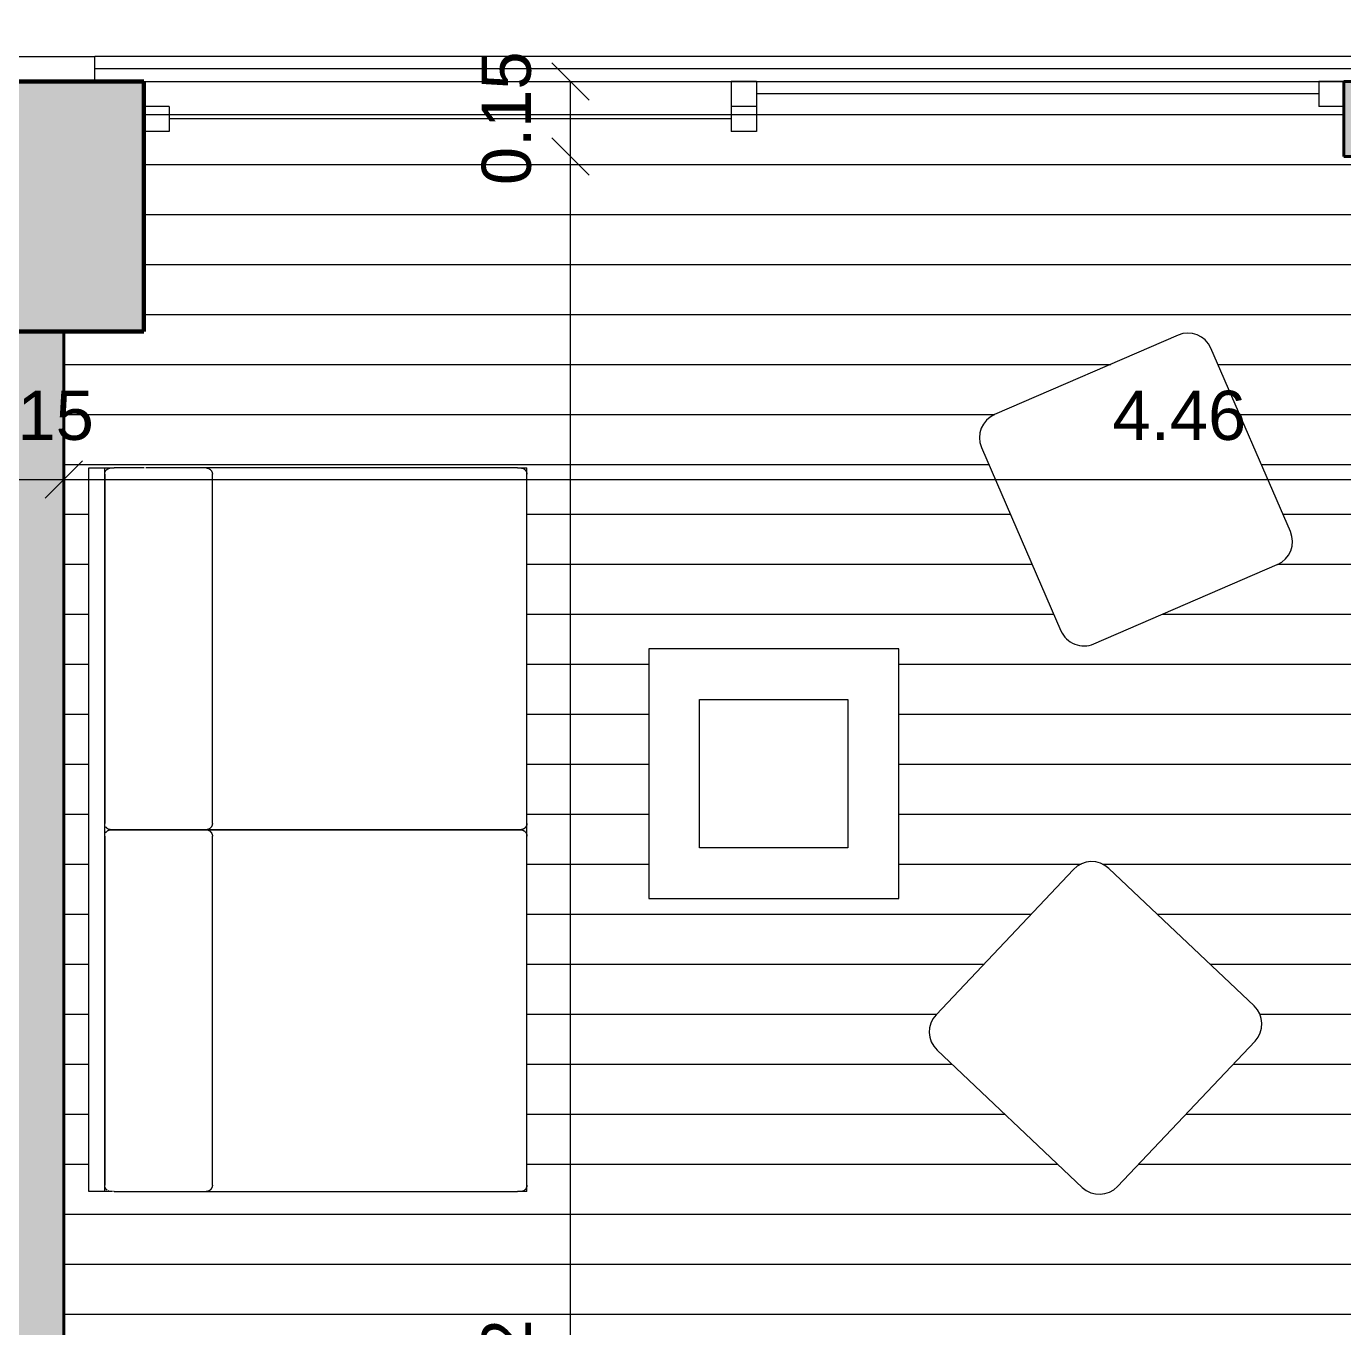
# Model space of a CAD drawing. Header units: metres. Extents: x 11 to 152, y 1 to 34.
# Drawn here: x 91.4 to 94.035, y 27.975 to 30.578 of the extents above; entities that cross this region are included whole.
import ezdxf

# ---------------------------------------------------------------- set-up
doc = ezdxf.new("R2010")
doc.units = ezdxf.units.M
for name, color, linetype, lineweight in [('A-ANNO-DIMS', 211, 'Continuous', 9), ('A-ANNO-DIMS-100', 211, 'Continuous', 9), ('A-DETL-THIN', 151, 'Continuous', 9), ('A-FLOR-PATT', 8, 'Continuous', 9), ('A-GLAZ', 151, 'Continuous', 9), ('A-GLAZ-CWMG', 51, 'Continuous', 9), ('A-WALL', 113, 'Continuous', 9), ('A-WALL-1', 113, 'Continuous', 50), ('A-WALL-PATT-1', 111, 'Continuous', 9), ('I-FURN', 30, 'Continuous', 9), ('S-COLS', 52, 'Continuous', 9), ('S-COLS-1', 52, 'Continuous', 100)]:
    doc.layers.add(name, color=color, linetype=linetype, lineweight=lineweight)
doc.styles.add('Arial_1', font='Arial.ttf', dxfattribs={"height": 0.098353})
doc.dimstyles.new('Cota_1_25', dxfattribs={"dimscale": 0.3048, "dimtxt": 0.1, "dimasz": 0.246063, "dimexe": 0, "dimexo": 0.0625, "dimgap": 0.164042, "dimtad": 1, "dimrnd": 0.01, "dimzin": 0, "dimdsep": 46, "dimtxsty": 'Arial_1', "dimblk1": 'OBLIQUE', "dimblk2": 'OBLIQUE', "dimsah": 1, "dimcen": 0.09, "dimazin": 0, "dimtfac": 1, "dimtdec": 4, "dimtix": 1, "dimtmove": 0, "dimatfit": 3, "dimfxl": 0, "dimfxlon": 1, "dimtvp": 1, "dimtolj": 1, "dimtzin": 0, "dimarcsym": 2})
doc.dimstyles.new('Cota_1_25_4', dxfattribs={"dimscale": 0.3048, "dimtxt": 0.1, "dimasz": 0.246063, "dimexe": 0, "dimexo": 0.0625, "dimgap": 0.164042, "dimtad": 1, "dimrnd": 0.01, "dimzin": 0, "dimdsep": 46, "dimtxsty": 'Arial_1', "dimblk1": 'OBLIQUE', "dimblk2": 'OBLIQUE', "dimsah": 1, "dimcen": 0.09, "dimazin": 0, "dimtfac": 1, "dimtdec": 4, "dimtix": 1, "dimtmove": 0, "dimatfit": 3, "dimfxl": 0, "dimfxlon": 1, "dimtvp": 1, "dimtolj": 1, "dimtzin": 0, "dimarcsym": 2})

# ---------------------------------------------------------------- blocks, each defined once
blk = doc.blocks.new('M_Concrete-Square-Column - 500 x 500mm-1442238-2 Piso _Tipo_')
at = {"layer": 'S-COLS'}
blk.add_hatch(color=256, dxfattribs=at).paths.add_polyline_path([(0.25, 0.25), (-0.25, 0.25), (-0.25, -0.25), (0.25, -0.25), (0.25, -0.1299)], flags=0)
at = {"layer": 'S-COLS-1'}
for p, q in [((-0.25, 0.25), (0.25, 0.25)), ((-0.25, -0.25), (-0.25, 0.25)), ((0.25, 0.25), (0.25, -0.25)), ((0.25, -0.25), (-0.25, -0.25))]:
    blk.add_line(p, q, dxfattribs=at)
blk = doc.blocks.new('M_Sliding-2 Panel - 240x240-1732183-2 Piso _Tipo_')
at = {"layer": 'A-GLAZ'}
for p, q in [((-0.0254, -0.102), (0.0254, -0.102)), ((-0.0254, -0.152), (-0.0254, -0.102)), ((0.0254, -0.152), (0.0254, -0.102)), ((1.1492, -0.102), (1.2, -0.102)), ((1.1492, -0.152), (1.1492, -0.102)), ((1.2, -0.152), (1.2, -0.102)), ((0.0254, -0.127), (1.1492, -0.127)), ((-1.2, -0.152), (-1.15, -0.152)), ((-1.2, -0.202), (-1.2, -0.152)), ((-1.15, -0.202), (-1.15, -0.152)), ((-0.0254, -0.152), (0.0254, -0.152)), ((-0.0254, -0.152), (0.0254, -0.152)), ((-0.0254, -0.202), (-0.0254, -0.152)), ((0.0254, -0.202), (0.0254, -0.152)), ((1.1492, -0.152), (1.2, -0.152)), ((-1.15, -0.177), (-0.0254, -0.177)), ((-1.2, -0.202), (-1.15, -0.202)), ((-0.0254, -0.202), (0.0254, -0.202))]:
    blk.add_line(p, q, dxfattribs=at)
blk = doc.blocks.new('fachadamuro3 - fachadamuro3-1799267-2 Piso _Tipo_')
at = {"layer": 'A-WALL'}
blk.add_line((42.5472, 30.5181), (42.8472, 30.5181), dxfattribs=at)
blk = doc.blocks.new('Circular Mullion - 25mm Radius-V65-2 Piso _Tipo_')
at = {"layer": 'A-GLAZ-CWMG'}
for p, q in [((45.4472, 30.5182), (42.8472, 30.5182)), ((42.8472, 30.4932), (42.8472, 30.5182)), ((45.4472, 30.5182), (45.4472, 30.4932)), ((42.8472, 30.4682), (42.8472, 30.4932)), ((45.4472, 30.4932), (42.8472, 30.4932)), ((45.4472, 30.4932), (45.4472, 30.4682)), ((42.945, 30.4682), (45.345, 30.4682))]:
    blk.add_line(p, q, dxfattribs=at)
blk = doc.blocks.new('Table-Coffee - 24_ x 24_ x 24_-1217726-2 Piso _Tipo_')
at = {"layer": 'I-FURN'}
for p, q in [((0.2683, 0.3452), (-0.2317, 0.3452)), ((-0.2317, 0.3452), (-0.2317, -0.1548)), ((0.2683, -0.1548), (0.2683, 0.3452)), ((-0.1301, -0.0532), (-0.1301, 0.2436)), ((-0.1301, 0.2436), (0.1667, 0.2436)), ((0.1667, 0.2436), (0.1667, -0.0532)), ((0.1667, -0.0532), (-0.1301, -0.0532)), ((-0.2317, -0.1548), (0.2683, -0.1548))]:
    blk.add_line(p, q, dxfattribs=at)
blk = doc.blocks.new('Dune_Ferguson_Loveseat - Loveseat-V83-2 Piso _Tipo_')
at = {"layer": 'I-FURN'}
for p, q in [((-0.7239, 0.4191), (-0.7239, 0.4381)), ((-0.7112, 0.4381), (-0.7239, 0.4381)), ((-0.0127, 0.4381), (-0.7112, 0.4381)), ((0.0127, 0.4381), (-0.0127, 0.4381)), ((0, 0.4191), (0, 0.4254)), ((0, 0.4254), (0, 0.4203)), ((0.7112, 0.4381), (0.0127, 0.4381)), ((0.7239, 0.4381), (0.7112, 0.4381)), ((0.7239, 0.4381), (0.7239, 0.4227)), ((0.7239, 0.4227), (0.7239, 0.4191)), ((-0.7239, 0.4191), (-0.7239, -0.2039)), ((0, 0.4203), (0, 0.4191)), ((0, -0.2039), (0, 0.4191)), ((0, 0.4191), (0, -0.2039)), ((0, -0.2039), (0, 0.4191)), ((0.7239, -0.2039), (0.7239, 0.4191)), ((-0.7239, -0.2039), (-0.7239, -0.3184)), ((-0.0127, -0.191), (-0.7112, -0.191)), ((0, -0.3184), (0, -0.2039)), ((0, -0.2039), (0, -0.3184)), ((0, -0.3184), (0, -0.2039)), ((0.7112, -0.191), (0.0127, -0.191)), ((0.7239, -0.3184), (0.7239, -0.2039)), ((-0.7239, -0.3184), (-0.7239, -0.3243)), ((-0.7239, -0.3274), (-0.7239, -0.3306)), ((-0.7239, -0.3306), (-0.7239, -0.3874)), ((0, -0.3184), (0, -0.3306)), ((0, -0.3306), (0, -0.3184)), ((0, -0.3306), (0, -0.3184)), ((0, -0.3184), (0, -0.3306)), ((0, -0.3306), (0, -0.3184)), ((0, -0.3874), (0, -0.3306)), ((0, -0.3306), (0, -0.3874)), ((0, -0.3874), (0, -0.3306)), ((0.7239, -0.3306), (0.7239, -0.3184)), ((0.7239, -0.3874), (0.7239, -0.3306)), ((-0.7239, -0.4064), (-0.7239, -0.3874)), ((0, -0.3874), (0, -0.3937)), ((0, -0.3937), (0, -0.3874)), ((0, -0.3874), (0, -0.3937)), ((0, -0.3937), (0, -0.3874)), ((0.7239, -0.3874), (0.7239, -0.389)), ((0.7239, -0.3905), (0.7239, -0.4064)), ((-0.7239, -0.4381), (-0.7239, -0.4064)), ((0.7239, -0.4064), (-0.7239, -0.4064)), ((-0.7112, -0.4064), (-0.0127, -0.4064)), ((0.0127, -0.4064), (0.7112, -0.4064)), ((0.7239, -0.4064), (0.7239, -0.4381)), ((0.7239, -0.4381), (-0.7239, -0.4381))]:
    blk.add_line(p, q, dxfattribs=at)
at = {"layer": 'I-FURN', "flags": 128}
for points in [[(-0.7239, 0.4254), (-0.7239, 0.426), (-0.7239, 0.4265), (-0.7238, 0.427), (-0.7237, 0.4275), (-0.7236, 0.428), (-0.7235, 0.4285), (-0.7234, 0.429), (-0.7233, 0.4294), (-0.7231, 0.4299), (-0.7229, 0.4304), (-0.7227, 0.4309), (-0.7225, 0.4313), (-0.7222, 0.4318), (-0.722, 0.4322), (-0.7217, 0.4326), (-0.7214, 0.433), (-0.7211, 0.4334), (-0.7207, 0.4338), (-0.7204, 0.4342), (-0.72, 0.4346), (-0.7197, 0.4349), (-0.7193, 0.4352), (-0.7189, 0.4356), (-0.7185, 0.4359), (-0.7181, 0.4361), (-0.7176, 0.4364), (-0.7172, 0.4367), (-0.7167, 0.4369), (-0.7163, 0.4371), (-0.7158, 0.4373), (-0.7153, 0.4375), (-0.7148, 0.4376), (-0.7144, 0.4378), (-0.7139, 0.4379), (-0.7134, 0.438), (-0.7129, 0.438), (-0.7124, 0.4381), (-0.7118, 0.4381), (-0.7113, 0.4381), (-0.7112, 0.4381)], [(-0.0127, 0.4381), (-0.0122, 0.4381), (-0.0117, 0.4381), (-0.0112, 0.4381), (-0.0107, 0.438), (-0.0102, 0.4379), (-0.0097, 0.4378), (-0.0092, 0.4377), (-0.0087, 0.4375), (-0.0082, 0.4373), (-0.0078, 0.4371), (-0.0073, 0.4369), (-0.0068, 0.4367), (-0.0064, 0.4365), (-0.006, 0.4362), (-0.0055, 0.4359), (-0.0051, 0.4356), (-0.0047, 0.4353), (-0.0043, 0.435), (-0.004, 0.4347), (-0.0036, 0.4343), (-0.0032, 0.4339), (-0.0029, 0.4335), (-0.0026, 0.4331), (-0.0023, 0.4327), (-0.002, 0.4323), (-0.0017, 0.4319), (-0.0015, 0.4314), (-0.0013, 0.431), (-0.0011, 0.4305), (-0.0009, 0.4301), (-0.0007, 0.4296), (-0.0005, 0.4291), (-0.0004, 0.4286), (-0.0003, 0.4281), (-0.0002, 0.4276), (-0.0001, 0.4271), (-0.0001, 0.4266), (0, 0.4261), (0, 0.4256), (0, 0.4254)], [(0, 0.4254), (0, 0.426), (0, 0.4265), (0.0001, 0.427), (0.0002, 0.4275), (0.0003, 0.428), (0.0004, 0.4285), (0.0005, 0.429), (0.0006, 0.4294), (0.0008, 0.4299), (0.001, 0.4304), (0.0012, 0.4309), (0.0014, 0.4313), (0.0017, 0.4318), (0.0019, 0.4322), (0.0022, 0.4326), (0.0025, 0.433), (0.0028, 0.4334), (0.0032, 0.4338), (0.0035, 0.4342), (0.0039, 0.4346), (0.0042, 0.4349), (0.0046, 0.4352), (0.005, 0.4356), (0.0054, 0.4359), (0.0058, 0.4361), (0.0063, 0.4364), (0.0067, 0.4367), (0.0072, 0.4369), (0.0076, 0.4371), (0.0081, 0.4373), (0.0086, 0.4375), (0.0091, 0.4376), (0.0095, 0.4378), (0.01, 0.4379), (0.0105, 0.438), (0.011, 0.438), (0.0115, 0.4381), (0.0121, 0.4381), (0.0126, 0.4381), (0.0127, 0.4381)], [(0.7112, 0.4381), (0.7117, 0.4381), (0.7122, 0.4381), (0.7127, 0.4381), (0.7132, 0.438), (0.7137, 0.4379), (0.7142, 0.4378), (0.7147, 0.4377), (0.7152, 0.4375), (0.7157, 0.4373), (0.7161, 0.4371), (0.7166, 0.4369), (0.7171, 0.4367), (0.7175, 0.4365), (0.7179, 0.4362), (0.7184, 0.4359), (0.7188, 0.4356), (0.7192, 0.4353), (0.7196, 0.435), (0.7199, 0.4347), (0.7203, 0.4343), (0.7207, 0.4339), (0.721, 0.4335), (0.7213, 0.4331), (0.7216, 0.4327), (0.7219, 0.4323), (0.7222, 0.4319), (0.7224, 0.4314), (0.7226, 0.431), (0.7228, 0.4305), (0.723, 0.4301), (0.7232, 0.4296), (0.7234, 0.4291), (0.7235, 0.4286), (0.7236, 0.4281), (0.7237, 0.4276), (0.7238, 0.4271), (0.7238, 0.4266), (0.7239, 0.4261), (0.7239, 0.4256), (0.7239, 0.4254)], [(-0.7239, -0.2037), (-0.7239, -0.2032), (-0.7239, -0.2027), (-0.7238, -0.2022), (-0.7237, -0.2017), (-0.7236, -0.2012), (-0.7235, -0.2007), (-0.7234, -0.2002), (-0.7233, -0.1997), (-0.7231, -0.1992), (-0.7229, -0.1988), (-0.7227, -0.1983), (-0.7225, -0.1979), (-0.7222, -0.1974), (-0.722, -0.197), (-0.7217, -0.1965), (-0.7214, -0.1961), (-0.7211, -0.1957), (-0.7207, -0.1953), (-0.7204, -0.195), (-0.72, -0.1946), (-0.7197, -0.1943), (-0.7193, -0.1939), (-0.7189, -0.1936), (-0.7185, -0.1933), (-0.7181, -0.193), (-0.7176, -0.1928), (-0.7172, -0.1925), (-0.7167, -0.1923), (-0.7163, -0.1921), (-0.7158, -0.1919), (-0.7153, -0.1917), (-0.7148, -0.1916), (-0.7144, -0.1914), (-0.7139, -0.1913), (-0.7134, -0.1912), (-0.7129, -0.1911), (-0.7124, -0.1911), (-0.7118, -0.191), (-0.7113, -0.191), (-0.7112, -0.191)], [(-0.0127, -0.191), (-0.0122, -0.191), (-0.0117, -0.1911), (-0.0112, -0.1911), (-0.0107, -0.1912), (-0.0102, -0.1913), (-0.0097, -0.1914), (-0.0092, -0.1915), (-0.0087, -0.1917), (-0.0082, -0.1918), (-0.0078, -0.192), (-0.0073, -0.1922), (-0.0068, -0.1925), (-0.0064, -0.1927), (-0.006, -0.193), (-0.0055, -0.1932), (-0.0051, -0.1935), (-0.0047, -0.1938), (-0.0043, -0.1942), (-0.004, -0.1945), (-0.0036, -0.1949), (-0.0032, -0.1952), (-0.0029, -0.1956), (-0.0026, -0.196), (-0.0023, -0.1964), (-0.002, -0.1969), (-0.0017, -0.1973), (-0.0015, -0.1977), (-0.0013, -0.1982), (-0.0011, -0.1986), (-0.0009, -0.1991), (-0.0007, -0.1996), (-0.0005, -0.2001), (-0.0004, -0.2006), (-0.0003, -0.2011), (-0.0002, -0.2016), (-0.0001, -0.2021), (-0.0001, -0.2026), (0, -0.2031), (0, -0.2036), (0, -0.2037)], [(0, -0.2037), (0, -0.2032), (0, -0.2027), (0.0001, -0.2022), (0.0002, -0.2017), (0.0003, -0.2012), (0.0004, -0.2007), (0.0005, -0.2002), (0.0006, -0.1997), (0.0008, -0.1992), (0.001, -0.1988), (0.0012, -0.1983), (0.0014, -0.1979), (0.0017, -0.1974), (0.0019, -0.197), (0.0022, -0.1965), (0.0025, -0.1961), (0.0028, -0.1957), (0.0032, -0.1953), (0.0035, -0.195), (0.0039, -0.1946), (0.0042, -0.1943), (0.0046, -0.1939), (0.005, -0.1936), (0.0054, -0.1933), (0.0058, -0.193), (0.0063, -0.1928), (0.0067, -0.1925), (0.0072, -0.1923), (0.0076, -0.1921), (0.0081, -0.1919), (0.0086, -0.1917), (0.0091, -0.1916), (0.0095, -0.1914), (0.01, -0.1913), (0.0105, -0.1912), (0.011, -0.1911), (0.0115, -0.1911), (0.0121, -0.191), (0.0126, -0.191), (0.0127, -0.191)], [(0.7112, -0.191), (0.7117, -0.191), (0.7122, -0.1911), (0.7127, -0.1911), (0.7132, -0.1912), (0.7137, -0.1913), (0.7142, -0.1914), (0.7147, -0.1915), (0.7152, -0.1917), (0.7157, -0.1918), (0.7161, -0.192), (0.7166, -0.1922), (0.7171, -0.1925), (0.7175, -0.1927), (0.7179, -0.193), (0.7184, -0.1932), (0.7188, -0.1935), (0.7192, -0.1938), (0.7196, -0.1942), (0.7199, -0.1945), (0.7203, -0.1949), (0.7207, -0.1952), (0.721, -0.1956), (0.7213, -0.196), (0.7216, -0.1964), (0.7219, -0.1969), (0.7222, -0.1973), (0.7224, -0.1977), (0.7226, -0.1982), (0.7228, -0.1986), (0.723, -0.1991), (0.7232, -0.1996), (0.7234, -0.2001), (0.7235, -0.2006), (0.7236, -0.2011), (0.7237, -0.2016), (0.7238, -0.2021), (0.7238, -0.2026), (0.7239, -0.2031), (0.7239, -0.2036), (0.7239, -0.2037)], [(-0.7157, -0.4056), (-0.7161, -0.4054), (-0.7166, -0.4052), (-0.7171, -0.405), (-0.7175, -0.4047), (-0.7179, -0.4045), (-0.7184, -0.4042), (-0.7188, -0.4039), (-0.7192, -0.4036), (-0.7196, -0.4032), (-0.7199, -0.4029), (-0.7203, -0.4025), (-0.7207, -0.4022), (-0.721, -0.4018), (-0.7213, -0.4014), (-0.7216, -0.401), (-0.7219, -0.4006), (-0.7222, -0.4001), (-0.7224, -0.3997), (-0.7226, -0.3992), (-0.7228, -0.3988), (-0.723, -0.3983), (-0.7232, -0.3978), (-0.7234, -0.3973), (-0.7235, -0.3969), (-0.7236, -0.3964), (-0.7237, -0.3959), (-0.7238, -0.3954), (-0.7238, -0.3949), (-0.7239, -0.3943), (-0.7239, -0.3938), (-0.7239, -0.3937)], [(0, -0.3937), (0, -0.3942), (0, -0.3947), (-0.0001, -0.3952), (-0.0002, -0.3957), (-0.0003, -0.3962), (-0.0004, -0.3967), (-0.0005, -0.3972), (-0.0006, -0.3977), (-0.0008, -0.3982), (-0.001, -0.3986), (-0.0012, -0.3991), (-0.0014, -0.3996), (-0.0017, -0.4), (-0.0019, -0.4004), (-0.0022, -0.4009), (-0.0025, -0.4013), (-0.0028, -0.4017), (-0.0032, -0.4021), (-0.0035, -0.4024), (-0.0039, -0.4028), (-0.0042, -0.4032), (-0.0046, -0.4035), (-0.005, -0.4038), (-0.0054, -0.4041), (-0.0058, -0.4044)], [(0, -0.3937), (0, -0.3942), (0, -0.3947), (-0.0001, -0.3952), (-0.0002, -0.3957), (-0.0003, -0.3962), (-0.0004, -0.3967), (-0.0005, -0.3972), (-0.0006, -0.3977), (-0.0008, -0.3982), (-0.001, -0.3986), (-0.0012, -0.3991), (-0.0014, -0.3996), (-0.0017, -0.4), (-0.0019, -0.4004), (-0.0022, -0.4009), (-0.0025, -0.4013), (-0.0028, -0.4017), (-0.0032, -0.4021), (-0.0035, -0.4024), (-0.0039, -0.4028), (-0.0042, -0.4032), (-0.0046, -0.4035), (-0.005, -0.4038), (-0.0054, -0.4041), (-0.0058, -0.4044)], [(0.006, -0.4045), (0.0055, -0.4042), (0.0051, -0.4039), (0.0047, -0.4036), (0.0043, -0.4032), (0.004, -0.4029), (0.0036, -0.4025), (0.0032, -0.4022), (0.0029, -0.4018), (0.0026, -0.4014), (0.0023, -0.401), (0.002, -0.4006), (0.0017, -0.4001), (0.0015, -0.3997), (0.0013, -0.3992), (0.0011, -0.3988), (0.0009, -0.3983), (0.0007, -0.3978), (0.0005, -0.3973), (0.0004, -0.3969), (0.0003, -0.3964), (0.0002, -0.3959), (0.0001, -0.3954), (0.0001, -0.3949), (0, -0.3943), (0, -0.3938), (0, -0.3937)], [(0.006, -0.4045), (0.0055, -0.4042), (0.0051, -0.4039), (0.0047, -0.4036), (0.0043, -0.4032), (0.004, -0.4029), (0.0036, -0.4025), (0.0032, -0.4022), (0.0029, -0.4018), (0.0026, -0.4014), (0.0023, -0.401), (0.002, -0.4006), (0.0017, -0.4001), (0.0015, -0.3997), (0.0013, -0.3992), (0.0011, -0.3988), (0.0009, -0.3983), (0.0007, -0.3978), (0.0005, -0.3973), (0.0004, -0.3969), (0.0003, -0.3964), (0.0002, -0.3959), (0.0001, -0.3954), (0.0001, -0.3949), (0, -0.3943), (0, -0.3938), (0, -0.3937)], [(-0.7222, -0.4001), (-0.7224, -0.3997), (-0.7226, -0.3992), (-0.7228, -0.3988)], [(-0.7157, -0.4056), (-0.7161, -0.4054), (-0.7166, -0.4052), (-0.7171, -0.405), (-0.7175, -0.4047), (-0.7179, -0.4045), (-0.7184, -0.4042), (-0.7188, -0.4039), (-0.7192, -0.4036), (-0.7196, -0.4032), (-0.7199, -0.4029), (-0.7203, -0.4025), (-0.7207, -0.4022), (-0.721, -0.4018), (-0.7213, -0.4014)], [(-0.7112, -0.4064), (-0.7117, -0.4064), (-0.7122, -0.4064), (-0.7127, -0.4063), (-0.7132, -0.4062), (-0.7137, -0.4061), (-0.7142, -0.406)], [(-0.7112, -0.4064), (-0.7117, -0.4064), (-0.7122, -0.4064), (-0.7127, -0.4063), (-0.7132, -0.4062), (-0.7137, -0.4061), (-0.7142, -0.406)], [(-0.0095, -0.406), (-0.01, -0.4061), (-0.0105, -0.4062), (-0.011, -0.4063), (-0.0115, -0.4063), (-0.0121, -0.4064), (-0.0126, -0.4064)], [(-0.0095, -0.406), (-0.01, -0.4061), (-0.0105, -0.4062), (-0.011, -0.4063), (-0.0115, -0.4063), (-0.0121, -0.4064), (-0.0126, -0.4064)], [(0.0127, -0.4064), (0.0122, -0.4064), (0.0117, -0.4064), (0.0112, -0.4063), (0.0107, -0.4062), (0.0102, -0.4061), (0.0097, -0.406)], [(0.0127, -0.4064), (0.0122, -0.4064), (0.0117, -0.4064), (0.0112, -0.4063), (0.0107, -0.4062), (0.0102, -0.4061), (0.0097, -0.406)], [(0.7172, -0.4049), (0.7167, -0.4051), (0.7163, -0.4053), (0.7158, -0.4055), (0.7153, -0.4057), (0.7148, -0.4059), (0.7144, -0.406), (0.7139, -0.4061), (0.7134, -0.4062), (0.7129, -0.4063), (0.7124, -0.4063), (0.7118, -0.4064), (0.7113, -0.4064)], [(0.7172, -0.4049), (0.7167, -0.4051), (0.7163, -0.4053), (0.7158, -0.4055), (0.7153, -0.4057), (0.7148, -0.4059), (0.7144, -0.406), (0.7139, -0.4061), (0.7134, -0.4062), (0.7129, -0.4063), (0.7124, -0.4063), (0.7118, -0.4064), (0.7113, -0.4064)], [(0.7211, -0.4017), (0.7207, -0.4021), (0.7204, -0.4024), (0.72, -0.4028), (0.7197, -0.4032), (0.7193, -0.4035), (0.7189, -0.4038), (0.7185, -0.4041), (0.7181, -0.4044)], [(0.7211, -0.4017), (0.7207, -0.4021), (0.7204, -0.4024), (0.72, -0.4028), (0.7197, -0.4032), (0.7193, -0.4035), (0.7189, -0.4038), (0.7185, -0.4041), (0.7181, -0.4044)], [(0.7229, -0.3986), (0.7227, -0.3991), (0.7225, -0.3996)], [(0.7229, -0.3986), (0.7227, -0.3991), (0.7225, -0.3996)]]:
    blk.add_lwpolyline(points, dxfattribs=at)
blk = doc.blocks.new('DIMBLOCK267-2 Piso _Tipo_')
at = {"layer": 'A-ANNO-DIMS-100', "transparency": 16777216}
for p, q in [((92.4885, 30.3181), (92.451, 30.3556)), ((92.4885, 25.395), (92.4885, 30.3181)), ((92.4885, 30.3181), (92.526, 30.2806)), ((92.4885, 30.3181), (92.4885, 30.3181)), ((92.4885, 30.3181), (92.4885, 30.3181)), ((92.4885, 25.395), (92.451, 25.4325)), ((92.4885, 25.395), (92.526, 25.3575)), ((92.4885, 25.395), (92.4885, 25.395)), ((92.4885, 25.395), (92.4885, 25.395))]:
    blk.add_line(p, q, dxfattribs=at)
at = {"layer": 'A-ANNO-DIMS-100', "color": 0, "transparency": 16777216, "insert": (92.3109, 27.7242), "char_height": 0.09835, "width": 0.317538, "attachment_point": 1, "rotation": 90, "line_spacing_factor": 0.938532, "style": 'Arial_1'}
blk.add_mtext('4.92', dxfattribs=at)
blk = doc.blocks.new('_Oblique')
at = {"color": 0, "linetype": 'ByBlock', "lineweight": -2}
blk.add_line((-0.5, -0.5), (0.5, 0.5), dxfattribs=at)
blk = doc.blocks.new('DIMBLOCK268-2 Piso _Tipo_')
at = {"layer": 'A-ANNO-DIMS-100', "transparency": 16777216}
for p, q in [((92.4885, 30.4681), (92.451, 30.5056)), ((92.4885, 30.3181), (92.4885, 30.4681)), ((92.4885, 30.4681), (92.526, 30.4306)), ((92.4885, 30.4681), (92.4885, 30.4681)), ((92.4885, 30.4681), (92.4885, 30.4681)), ((92.4885, 30.3181), (92.451, 30.3556)), ((92.4885, 30.3181), (92.526, 30.2806)), ((92.4885, 30.3181), (92.4885, 30.3181)), ((92.4885, 30.3181), (92.4885, 30.3181))]:
    blk.add_line(p, q, dxfattribs=at)
at = {"layer": 'A-ANNO-DIMS-100', "color": 0, "transparency": 16777216, "insert": (92.3109, 30.2608), "char_height": 0.09835, "width": 0.317538, "attachment_point": 1, "rotation": 90, "line_spacing_factor": 0.938532, "style": 'Arial_1'}
blk.add_mtext('0.15', dxfattribs=at)
blk = doc.blocks.new('DIMBLOCK339-2 Piso _Tipo_')
at = {"layer": 'A-ANNO-DIMS-100', "transparency": 16777216}
for p, q in [((91.3252, 29.6717), (91.3627, 29.7092)), ((91.4752, 29.6717), (91.5127, 29.7092)), ((91.3252, 29.6717), (91.2877, 29.6342)), ((91.3252, 29.6717), (91.4752, 29.6717)), ((91.3252, 29.6717), (91.3252, 29.6717)), ((91.3252, 29.6717), (91.3252, 29.6717)), ((91.4752, 29.6717), (91.4377, 29.6342)), ((91.4752, 29.6717), (91.4752, 29.6717)), ((91.4752, 29.6717), (91.4752, 29.6717))]:
    blk.add_line(p, q, dxfattribs=at)
at = {"layer": 'A-ANNO-DIMS-100', "color": 0, "transparency": 16777216, "insert": (91.2678, 29.8493), "char_height": 0.09835, "width": 0.317538, "attachment_point": 1, "line_spacing_factor": 0.938532, "style": 'Arial_1'}
blk.add_mtext('0.15', dxfattribs=at)
blk = doc.blocks.new('DIMBLOCK340-2 Piso _Tipo_')
at = {"layer": 'A-ANNO-DIMS-100', "transparency": 16777216}
for p, q in [((91.4752, 29.6717), (91.5127, 29.7092)), ((95.9352, 29.6717), (95.9727, 29.7092)), ((91.4752, 29.6717), (91.4377, 29.6342)), ((91.4752, 29.6717), (95.9352, 29.6717)), ((91.4752, 29.6717), (91.4752, 29.6717)), ((91.4752, 29.6717), (91.4752, 29.6717)), ((95.9352, 29.6717), (95.8977, 29.6342)), ((95.9352, 29.6717), (95.9352, 29.6717)), ((95.9352, 29.6717), (95.9352, 29.6717))]:
    blk.add_line(p, q, dxfattribs=at)
at = {"layer": 'A-ANNO-DIMS-100', "color": 0, "transparency": 16777216, "insert": (93.5728, 29.8493), "char_height": 0.09835, "width": 0.317538, "attachment_point": 1, "line_spacing_factor": 0.938532, "style": 'Arial_1'}
blk.add_mtext('4.46', dxfattribs=at)

msp = doc.modelspace()

# ---------------------------------------------------------------- hatches: boundary and pattern name
at = {"layer": 'A-FLOR-PATT'}
h = msp.add_hatch(dxfattribs=at)
h.set_pattern_fill('FP_61', color=256, style=0, pattern_type=2)
h.set_pattern_definition([(180, (66.9, 11.002), (-1e-17, -0.1), [])])
h.paths.add_polyline_path([(97.4352, 25.3603), (97.4352, 25.3603), (97.4352, 25.0652)], flags=0)
h.paths.add_polyline_path([(96.0718, 24.77), (96.0723, 27.0497), (96.6626, 27.0496), (96.6626, 25.3602), (97.4352, 25.3603), (97.4352, 27.2003), (98.7851, 27.2003), (98.7851, 29.9681), (98.4351, 29.9681), (98.4351, 30.4682), (96.0852, 30.4681), (96.0852, 28.062), (96.0352, 28.062), (96.0352, 28.047), (96.0002, 28.047), (96.0002, 28.062), (95.9352, 28.062), (95.9352, 30.3181), (94.0351, 30.3181), (94.0351, 30.4682), (91.6351, 30.4681), (91.6351, 29.9681), (91.4752, 29.9681), (91.4752, 27.202), (92.9078, 27.202), (92.9087, 27.4891), (92.9112, 27.4952), (92.9152, 27.5005), (92.9205, 27.5045), (92.9266, 27.5071), (92.9332, 27.5079), (93.3208, 27.5071), (93.3269, 27.5045), (93.3322, 27.5005), (93.3362, 27.4952), (93.3387, 27.4891), (93.3396, 27.4825), (93.3396, 27.202), (93.5077, 27.202), (93.5086, 27.4776), (93.5111, 27.4837), (93.5151, 27.489), (93.5204, 27.493), (93.5265, 27.4955), (93.5331, 27.4964), (93.9207, 27.4955), (93.9268, 27.493), (93.9321, 27.489), (93.9361, 27.4837), (93.9386, 27.4776), (93.9395, 27.471), (93.9395, 27.202), (95.9352, 27.202), (95.9352, 27.242), (96.0002, 27.242), (96.0002, 27.257), (96.0352, 27.257), (96.0352, 27.242), (96.0852, 27.242), (96.0852, 27.202), (96.6626, 27.202), (96.6626, 27.0507), (96.0718, 27.0507), (96.0718, 24.7928)], flags=0)
h.paths.add_polyline_path([(93.9141, 27.5075), (93.5187, 27.5079), (93.514, 27.5092), (93.5094, 27.5138), (93.5077, 27.5202), (93.5077, 27.5448), (93.5094, 27.5511), (93.514, 27.5558), (93.5204, 27.5575), (93.9268, 27.5575), (93.9331, 27.5558), (93.9358, 27.5538), (93.9391, 27.5481), (93.9395, 27.5448), (93.9395, 27.5202), (93.9378, 27.5138), (93.9331, 27.5092), (93.9268, 27.5075)], flags=0)
h.paths.add_polyline_path([(93.3031, 27.519), (92.9205, 27.519), (92.9142, 27.5207), (92.9095, 27.5254), (92.9078, 27.5317), (92.9078, 27.5563), (92.9095, 27.5627), (92.9142, 27.5673), (92.9205, 27.569), (93.3269, 27.569), (93.3333, 27.5673), (93.3359, 27.5653), (93.3395, 27.5575), (93.3396, 27.5563), (93.3396, 27.5317), (93.3379, 27.5254), (93.3333, 27.5207), (93.3269, 27.519), (93.3088, 27.519)], flags=0)
h.paths.add_polyline_path([(93.9271, 27.5595), (93.9195, 27.5615), (93.9164, 27.5639), (93.9125, 27.5707), (93.9125, 27.5785), (93.914, 27.5821), (93.9195, 27.5876), (93.9271, 27.5897), (93.931, 27.5891), (93.9377, 27.5852), (93.9406, 27.5804), (93.9421, 27.5746), (93.9395, 27.5664), (93.9346, 27.5615), (93.9281, 27.5596)], flags=0)
h.paths.add_polyline_path([(93.5199, 27.56), (93.516, 27.56), (93.5123, 27.5615), (93.5063, 27.569), (93.5048, 27.5746), (93.5068, 27.5821), (93.5123, 27.5876), (93.5199, 27.5897), (93.5238, 27.5891), (93.5305, 27.5852), (93.5334, 27.5804), (93.5349, 27.5746), (93.5331, 27.5684), (93.5305, 27.5639), (93.5238, 27.56), (93.5204, 27.56)], flags=0)
h.paths.add_polyline_path([(93.3272, 27.571), (93.3197, 27.5731), (93.3165, 27.5755), (93.3126, 27.5822), (93.3126, 27.59), (93.3141, 27.5937), (93.3197, 27.5992), (93.3272, 27.6012), (93.3311, 27.6007), (93.3378, 27.5968), (93.3402, 27.5937), (93.3423, 27.5861), (93.3396, 27.578), (93.3347, 27.5731), (93.3282, 27.5712)], flags=0)
h.paths.add_polyline_path([(92.9205, 27.5716), (92.9161, 27.5716), (92.9124, 27.5731), (92.9064, 27.5804), (92.9049, 27.5861), (92.9069, 27.5937), (92.9124, 27.5992), (92.92, 27.6012), (92.9239, 27.6007), (92.9306, 27.5968), (92.933, 27.5937), (92.935, 27.5861), (92.9332, 27.5799), (92.9306, 27.5755), (92.9239, 27.5716), (92.923, 27.5716)], flags=0)
h.paths.add_polyline_path([(96.8661, 27.9455), (96.8407, 27.9455), (96.8407, 29.3455), (98.7407, 29.3455), (98.7407, 27.9455), (97.7044, 27.9455)], flags=0)
h.paths.add_polyline_path([(94.6129, 28.1482), (94.5953, 28.1633), (94.6036, 28.1813), (94.5699, 28.168), (94.319, 28.3695), (94.3247, 28.4053), (94.3083, 28.3928), (94.2904, 28.4072), (94.3406, 28.4713), (94.3373, 28.5022), (94.5264, 28.7377), (94.3417, 28.886), (94.4843, 29.0635), (94.2327, 29.2657), (94.2291, 29.298), (94.1664, 29.3484), (94.1808, 29.3663), (94.1995, 29.3577), (94.1862, 29.3914), (94.3877, 29.6422), (94.4235, 29.6365), (94.4111, 29.653), (94.4255, 29.6709), (94.4896, 29.6207), (94.5205, 29.624), (94.7722, 29.4218), (94.9148, 29.5993), (95.0994, 29.451), (95.2886, 29.6864), (95.3209, 29.69), (95.3713, 29.7527), (95.3892, 29.7383), (95.3806, 29.7196), (95.4143, 29.7328), (95.6651, 29.5313), (95.6594, 29.4955), (95.6758, 29.508), (95.6937, 29.4936), (95.6435, 29.4295), (95.6469, 29.3986), (95.4578, 29.1631), (95.6281, 29.0263), (95.4855, 28.8488), (95.7515, 28.6351), (95.755, 28.6028), (95.8177, 28.5524), (95.8026, 28.5349), (95.7846, 28.5431), (95.7979, 28.5094), (95.5964, 28.2586), (95.5606, 28.2643), (95.573, 28.2479), (95.5587, 28.2299), (95.4946, 28.2802), (95.4636, 28.2768), (95.1977, 28.4905), (95.0551, 28.313), (94.8847, 28.4498), (94.6956, 28.2144), (94.6633, 28.2109), (94.6244, 28.1625)], flags=0)
h.paths.add_polyline_path([(93.548, 28.2417), (93.5331, 28.2438), (93.5209, 28.2491), (93.5102, 28.2573), (93.2198, 28.5327), (93.2135, 28.5404), (93.2082, 28.5524), (93.2061, 28.5652), (93.2074, 28.5782), (93.2135, 28.5923), (93.2217, 28.6031), (93.4971, 28.8935), (93.5079, 28.9012), (93.5167, 28.9051), (93.5296, 28.9072), (93.5426, 28.9058), (93.5548, 28.9012), (93.5674, 28.8915), (93.8579, 28.6162), (93.8641, 28.6084), (93.8695, 28.5965), (93.8715, 28.5836), (93.8702, 28.5707), (93.8655, 28.5585), (93.8559, 28.5458), (93.5805, 28.2554), (93.5697, 28.2477), (93.5609, 28.2438)], flags=0)
h.paths.add_polyline_path([(91.636, 28.2471), (91.5252, 28.2471), (91.5252, 29.6949), (92.4015, 29.6949), (92.4015, 28.2471), (91.6372, 28.2471)], flags=0)
h.paths.add_polyline_path([(93.1452, 28.8332), (92.6452, 28.8332), (92.6452, 29.3332), (93.1452, 29.3332)], flags=0)
h.paths.add_polyline_path([(93.5097, 29.339), (93.496, 29.3428), (93.4857, 29.3486), (93.4763, 29.3576), (93.4696, 29.3688), (93.3107, 29.7359), (93.3072, 29.7485), (93.3072, 29.7624), (93.3107, 29.7753), (93.3165, 29.7856), (93.3256, 29.795), (93.3368, 29.8017), (93.706, 29.9611), (93.7164, 29.9641), (93.7303, 29.9641), (93.7432, 29.9605), (93.7535, 29.9548), (93.7629, 29.9457), (93.7696, 29.9345), (93.9291, 29.5653), (93.932, 29.5549), (93.9322, 29.5418), (93.9285, 29.5281), (93.9227, 29.5177), (93.9136, 29.5084), (93.9024, 29.5017), (93.5353, 29.3428), (93.5228, 29.3392)], flags=0)
at = {"layer": 'A-WALL-PATT-1'}
h = msp.add_hatch(color=256, dxfattribs=at)
h.paths.add_polyline_path([(95.9352, 30.3181), (96.0852, 30.3181), (96.0852, 30.4681), (94.0351, 30.4681), (94.0351, 30.3181), (94.948, 30.3181)], flags=0)
h.paths.add_polyline_path([(88.7351, 30.3181), (88.7351, 30.4681), (86.7152, 30.4681), (86.7152, 30.3181), (88.3132, 30.3181)], flags=0)
msp.add_hatch(color=256, dxfattribs=at).paths.add_polyline_path([(91.3252, 25.12), (91.4752, 25.12), (91.4752, 29.9681), (91.3252, 29.9681), (91.3252, 25.7754)], flags=0)

# ---------------------------------------------------------------- linework, layer by layer
at = {"layer": 'A-DETL-THIN'}
for p, q in [((93.7039, 29.9605), (93.3368, 29.8017)), ((93.9285, 29.5674), (93.7696, 29.9345)), ((93.3107, 29.7359), (93.4696, 29.3688)), ((93.5353, 29.3428), (93.9024, 29.5017)), ((93.4947, 28.8915), (93.2198, 28.601)), ((93.8559, 28.6186), (93.5654, 28.8935)), ((93.5829, 28.2573), (93.8579, 28.5479)), ((93.2217, 28.5303), (93.5123, 28.2554))]:
    msp.add_line(p, q, dxfattribs=at)
for centre, start, end in [((93.7237, 29.9147), 23.3999, 113.3999), ((93.3566, 29.7558), 113.3999, 203.3999), ((93.8826, 29.5476), 293.3999, 23.3999), ((93.5155, 29.3887), 203.3999, 293.3999), ((93.531, 28.8572), 46.5835, 136.5835), ((93.8215, 28.5823), 316.5835, 46.5835), ((93.2561, 28.5666), 136.5835, 226.5835), ((93.5466, 28.2917), 226.5835, 316.5835)]:
    msp.add_arc(centre, 0.05, start, end, dxfattribs=at)
at = {"layer": 'A-WALL-1'}
for p, q in [((96.0852, 30.4681), (94.0351, 30.4681)), ((94.0351, 30.4681), (94.0351, 30.3181)), ((94.0351, 30.3181), (95.9352, 30.3181)), ((91.4752, 25.12), (91.4752, 29.9681))]:
    msp.add_line(p, q, dxfattribs=at)

# ---------------------------------------------------------------- block references
at = {"layer": 'A-GLAZ', "rotation": 180}
msp.add_blockref('M_Sliding-2 Panel - 240x240-1732183-2 Piso _Tipo_', (92.8351, 30.2661), dxfattribs=at)
at = {"layer": 'A-GLAZ-CWMG'}
msp.add_blockref('Circular Mullion - 25mm Radius-V65-2 Piso _Tipo_', (48.69, 0), dxfattribs=at)
at = {"layer": 'A-WALL'}
msp.add_blockref('fachadamuro3 - fachadamuro3-1799267-2 Piso _Tipo_', (48.69, 0), dxfattribs=at)
at = {"layer": 'I-FURN'}
for name, p, rotation in [('Dune_Ferguson_Loveseat - Loveseat-V83-2 Piso _Tipo_', (91.9633, 28.971), 269.9999999999994), ('Table-Coffee - 24_ x 24_ x 24_-1217726-2 Piso _Tipo_', (92.8, 29.1015), 270.0000000000001)]:
    msp.add_blockref(name, p, dxfattribs=dict(at, rotation=rotation))
at = {"layer": 'S-COLS', "rotation": 180}
msp.add_blockref('M_Concrete-Square-Column - 500 x 500mm-1442238-2 Piso _Tipo_', (91.3851, 30.2181), dxfattribs=at)

# ---------------------------------------------------------------- dimensions: what is measured, and where the dimension line sits
at = {"layer": 'A-ANNO-DIMS'}
for base, p1, p2, override, picture, middle in [((92.4885, 30.4681), (92.4885, 30.3181), (92.4885, 30.4681), {"dimpost": '<>', "dimfxl": 0.15}, 'DIMBLOCK268-2 Piso _Tipo_', (92.3883, 30.3931)), ((92.4885, 30.3181), (92.4885, 25.395), (92.4885, 30.3181), {"dimpost": '<>', "dimfxl": 4.92317}, 'DIMBLOCK267-2 Piso _Tipo_', (92.3883, 27.8566))]:
    dim = msp.add_linear_dim(base=base, p1=p1, p2=p2, angle=90, dimstyle='Cota_1_25', override=override, dxfattribs=at)
    dim.commit()
    dim.dimension.update_dxf_attribs({"geometry": picture, "text_midpoint": middle})
for base, p1, p2, override, picture, middle in [((91.4752, 29.6717), (91.3252, 29.6717), (91.4752, 29.6717), {"dimpost": '<>', "dimfxl": 0.15}, 'DIMBLOCK339-2 Piso _Tipo_', (91.4002, 29.7719)), ((95.9352, 29.6717), (91.4752, 29.6717), (95.9352, 29.6717), {"dimpost": '<>', "dimfxl": 4.46}, 'DIMBLOCK340-2 Piso _Tipo_', (93.7052, 29.7719))]:
    dim = msp.add_linear_dim(base=base, p1=p1, p2=p2, dimstyle='Cota_1_25_4', override=override, dxfattribs=at)
    dim.commit()
    dim.dimension.update_dxf_attribs({"geometry": picture, "text_midpoint": middle})

doc.saveas('drawing.dxf')
